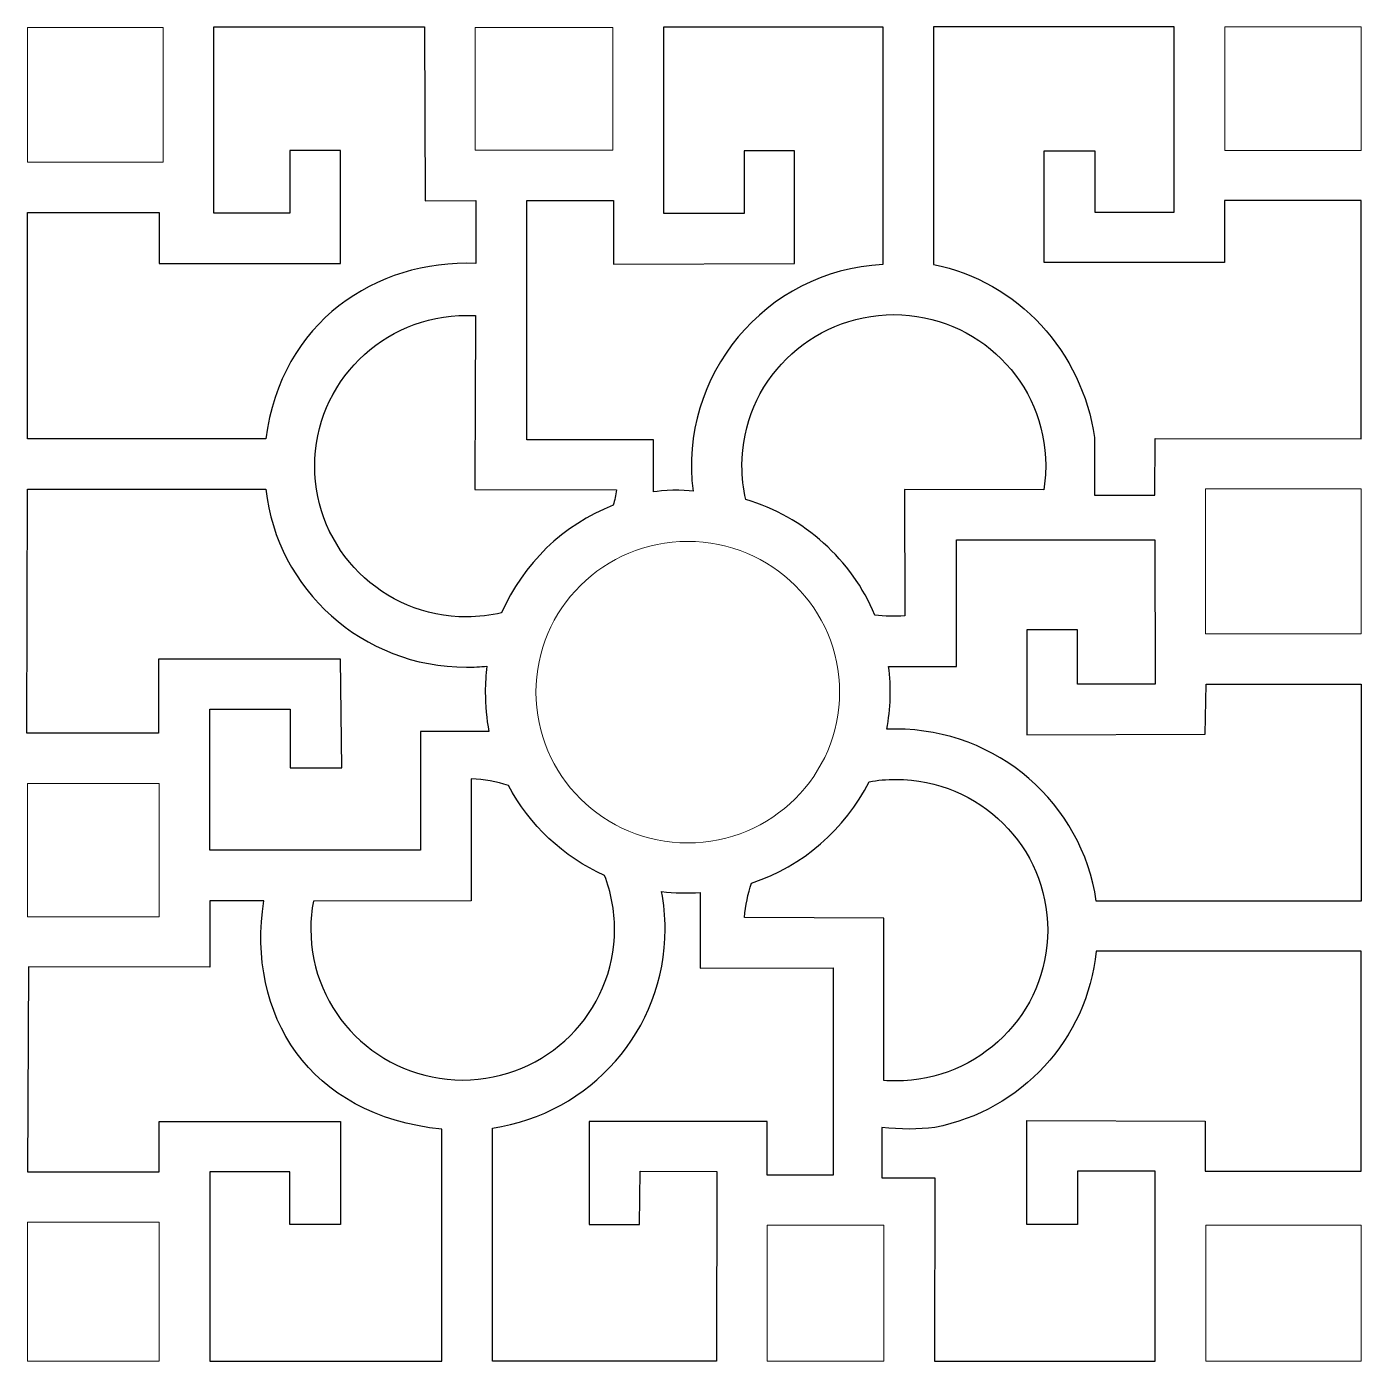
# Model space of a CAD drawing. Header units: centimetres. Extents: x -27.4 to 27.4, y -13.3 to 13.3.
# Drawn here: x -27.38 to -0.78, y -13.3 to 13.3 of the extents above; entities that cross this region are included whole.
import ezdxf

# ---------------------------------------------------------------- set-up
doc = ezdxf.new("R2010")
doc.units = ezdxf.units.CM
doc.header["$MEASUREMENT"] = 0
doc.layers.add('layer 1', color=7, linetype='Continuous')

msp = doc.modelspace()

# ---------------------------------------------------------------- linework, layer by layer
at = {"layer": 'layer 1', "color": 114, "lineweight": 9}
for points in [[(-27.36048, 10.59702), (-24.6532, 10.59702), (-24.6532, 13.28208), (-27.36048, 13.28208), (-27.36048, 10.59702)], [(-18.43415, 10.83679), (-15.69059, 10.83679), (-15.69059, 13.28171), (-18.43415, 13.28171), (-18.43415, 10.83679)], [(-3.49715, 10.83482), (-0.77601, 10.83482), (-0.77601, 13.29956), (-3.49715, 13.29956), (-3.49715, 10.83482)], [(-3.87907, 1.19996), (-0.77583, 1.19996), (-0.77583, 4.08624), (-3.87907, 4.08624), (-3.87907, 1.19996)], [(-27.36048, -4.43872), (-24.73496, -4.43872), (-24.73496, -1.78072), (-27.36048, -1.78072), (-27.36048, -4.43872)], [(-27.35856, -13.29993), (-24.73312, -13.29993), (-24.73312, -10.52465), (-27.35856, -10.52465), (-27.35856, -13.29993)], [(-12.61786, -13.29992), (-10.28962, -13.29992), (-10.28962, -10.58988), (-12.61786, -10.58988), (-12.61786, -13.29992)], [(-3.87764, -13.29964), (-0.77584, -13.29964), (-0.77584, -10.58792), (-3.87764, -10.58792), (-3.87764, -13.29964)]]:
    msp.add_lwpolyline(points, close=True, dxfattribs=at)
msp.add_ellipse((-14.19965, 0.03734), major_axis=(3.02676, 0), ratio=0.99287357, dxfattribs=at)
at = {"layer": 'layer 1', "color": 114}
for points, knots in [([(-9.30368, 8.55813), (-9.30368, 8.55813), (-9.30317, 13.3), (-9.30317, 13.3), (-9.30317, 13.3), (-9.30317, 13.3), (-4.50823, 13.29947), (-4.50823, 13.29947), (-4.50823, 13.29947), (-4.50823, 13.29947), (-4.50802, 9.60543), (-4.50802, 9.60543), (-4.50802, 9.60543), (-4.50802, 9.60543), (-6.0887, 9.60529), (-6.0887, 9.60529), (-6.0887, 9.60529), (-6.0887, 9.60529), (-6.08881, 10.82431), (-6.08881, 10.82431), (-6.08881, 10.82431), (-6.08881, 10.82431), (-7.09765, 10.82404), (-7.09765, 10.82404), (-7.09765, 10.82404), (-7.09765, 10.82404), (-7.09765, 8.60337), (-7.09765, 8.60337), (-7.09765, 8.60337), (-7.09765, 8.60337), (-3.50492, 8.60337), (-3.50492, 8.60337), (-3.50492, 8.60337), (-3.50492, 8.60337), (-3.50492, 9.83328), (-3.50492, 9.83328), (-3.50492, 9.83328), (-3.50492, 9.83328), (-0.77583, 9.83328), (-0.77583, 9.83328), (-0.77583, 9.83328), (-0.77583, 9.83328), (-0.77583, 5.08446), (-0.77583, 5.08446), (-0.77583, 5.08446), (-0.77583, 5.08446), (-4.88457, 5.0912), (-4.88457, 5.0912), (-4.88457, 5.0912), (-4.88457, 5.0912), (-4.88781, 3.96175), (-4.88781, 3.96175), (-4.88781, 3.96175), (-4.88781, 3.96175), (-6.09565, 3.96175), (-6.09565, 3.96175), (-6.09565, 3.96175), (-6.09565, 3.96175), (-6.09565, 5.11354), (-6.09565, 5.11354), (-6.09565, 5.11354), (-6.33405, 6.81159), (-7.62205, 8.23713), (-9.30368, 8.55813)], [0, 0, 0, 0, 0.05882353, 0.05882353, 0.05882353, 0.05882353, 0.11764706, 0.11764706, 0.11764706, 0.11764706, 0.17647059, 0.17647059, 0.17647059, 0.17647059, 0.23529412, 0.23529412, 0.23529412, 0.23529412, 0.29411765, 0.29411765, 0.29411765, 0.29411765, 0.35294118, 0.35294118, 0.35294118, 0.35294118, 0.41176471, 0.41176471, 0.41176471, 0.41176471, 0.47058824, 0.47058824, 0.47058824, 0.47058824, 0.52941176, 0.52941176, 0.52941176, 0.52941176, 0.58823529, 0.58823529, 0.58823529, 0.58823529, 0.64705882, 0.64705882, 0.64705882, 0.64705882, 0.70588235, 0.70588235, 0.70588235, 0.70588235, 0.76470588, 0.76470588, 0.76470588, 0.76470588, 0.82352941, 0.82352941, 0.82352941, 0.82352941, 0.88235294, 0.88235294, 0.88235294, 0.88235294, 1, 1, 1, 1]), ([(-22.61126, 5.08312), (-22.30398, 7.41895), (-20.42445, 8.65867), (-18.42513, 8.58303), (-18.42513, 8.58303), (-18.42513, 8.58303), (-18.42401, 9.83503), (-18.42401, 9.83503), (-18.42401, 9.83503), (-18.42401, 9.83503), (-19.43495, 9.83227), (-19.43495, 9.83227), (-19.43495, 9.83227), (-19.43495, 9.83227), (-19.44765, 13.29913), (-19.44765, 13.29913), (-19.44765, 13.29913), (-19.44765, 13.29913), (-23.64492, 13.29913), (-23.64492, 13.29913), (-23.64492, 13.29913), (-23.64492, 13.29913), (-23.64303, 9.58473), (-23.64303, 9.58473), (-23.64303, 9.58473), (-23.64303, 9.58473), (-22.13116, 9.58466), (-22.13116, 9.58466), (-22.13116, 9.58466), (-22.13116, 9.58466), (-22.13121, 10.82992), (-22.13121, 10.82992), (-22.13121, 10.82992), (-22.13121, 10.82992), (-21.1231, 10.82958), (-21.1231, 10.82958), (-21.1231, 10.82958), (-21.1231, 10.82958), (-21.1231, 8.58298), (-21.1231, 8.58298), (-21.1231, 8.58298), (-21.1231, 8.58298), (-24.7331, 8.58298), (-24.7331, 8.58298), (-24.7331, 8.58298), (-24.7331, 8.58298), (-24.7331, 9.59481), (-24.7331, 9.59481), (-24.7331, 9.59481), (-24.7331, 9.59481), (-27.35856, 9.59481), (-27.35856, 9.59481), (-27.35856, 9.59481), (-27.35856, 9.59481), (-27.35856, 5.08345), (-27.35856, 5.08345), (-27.35856, 5.08345), (-27.35856, 5.08345), (-22.61126, 5.08312), (-22.61126, 5.08312)], [0, 0, 0, 0, 0.0625, 0.0625, 0.0625, 0.0625, 0.125, 0.125, 0.125, 0.125, 0.1875, 0.1875, 0.1875, 0.1875, 0.25, 0.25, 0.25, 0.25, 0.3125, 0.3125, 0.3125, 0.3125, 0.375, 0.375, 0.375, 0.375, 0.4375, 0.4375, 0.4375, 0.4375, 0.5, 0.5, 0.5, 0.5, 0.5625, 0.5625, 0.5625, 0.5625, 0.625, 0.625, 0.625, 0.625, 0.6875, 0.6875, 0.6875, 0.6875, 0.75, 0.75, 0.75, 0.75, 0.8125, 0.8125, 0.8125, 0.8125, 0.875, 0.875, 0.875, 0.875, 1, 1, 1, 1]), ([(-10.31211, 8.55832), (-10.31211, 8.55832), (-10.31253, 13.29913), (-10.31253, 13.29913), (-10.31253, 13.29913), (-10.31253, 13.29913), (-14.68038, 13.29913), (-14.68038, 13.29913), (-14.68038, 13.29913), (-14.68038, 13.29913), (-14.68038, 9.57652), (-14.68038, 9.57652), (-14.68038, 9.57652), (-14.68038, 9.57652), (-13.07334, 9.57651), (-13.07334, 9.57651), (-13.07334, 9.57651), (-13.07334, 9.57651), (-13.07334, 10.82393), (-13.07334, 10.82393), (-13.07334, 10.82393), (-13.07334, 10.82393), (-12.07314, 10.82419), (-12.07314, 10.82419), (-12.07314, 10.82419), (-12.07314, 10.82419), (-12.07219, 8.58298), (-12.07219, 8.58298), (-12.07219, 8.58298), (-12.07219, 8.58298), (-15.68219, 8.56583), (-15.68219, 8.56583), (-15.68219, 8.56583), (-15.68219, 8.56583), (-15.68219, 9.83491), (-15.68219, 9.83491), (-15.68219, 9.83491), (-15.68219, 9.83491), (-17.40947, 9.83491), (-17.40947, 9.83491), (-17.40947, 9.83491), (-17.40947, 9.83491), (-17.40947, 5.06731), (-17.40947, 5.06731), (-17.40947, 5.06731), (-17.40947, 5.06731), (-14.88101, 5.06588), (-14.88101, 5.06588), (-14.88101, 5.06588), (-14.88101, 5.06588), (-14.88119, 4.02623), (-14.88119, 4.02623), (-14.88119, 4.02623), (-14.73506, 4.06467), (-14.26612, 4.07091), (-14.09545, 4.04295), (-14.09545, 4.04295), (-14.38958, 6.32946), (-12.66049, 8.44556), (-10.31211, 8.55832)], [0, 0, 0, 0, 0.0625, 0.0625, 0.0625, 0.0625, 0.125, 0.125, 0.125, 0.125, 0.1875, 0.1875, 0.1875, 0.1875, 0.25, 0.25, 0.25, 0.25, 0.3125, 0.3125, 0.3125, 0.3125, 0.375, 0.375, 0.375, 0.375, 0.4375, 0.4375, 0.4375, 0.4375, 0.5, 0.5, 0.5, 0.5, 0.5625, 0.5625, 0.5625, 0.5625, 0.625, 0.625, 0.625, 0.625, 0.6875, 0.6875, 0.6875, 0.6875, 0.75, 0.75, 0.75, 0.75, 0.8125, 0.8125, 0.8125, 0.8125, 0.875, 0.875, 0.875, 0.875, 1, 1, 1, 1]), ([(-15.68486, 3.76407), (-15.65809, 3.86352), (-15.63634, 3.96504), (-15.61987, 4.06828), (-15.61987, 4.06828), (-15.61987, 4.06828), (-18.44583, 4.07263), (-18.44583, 4.07263), (-18.44583, 4.07263), (-18.44583, 4.07263), (-18.44584, 4.07263), (-18.42829, 7.54155), (-18.42829, 7.54155), (-18.48816, 7.54506), (-18.54852, 7.54684), (-18.60929, 7.54684), (-18.60929, 7.54684), (-20.28062, 7.54684), (-21.63604, 6.20109), (-21.63604, 4.54165), (-21.63604, 4.54165), (-21.63604, 2.88222), (-20.28062, 1.53646), (-18.60929, 1.53646), (-18.60929, 1.53646), (-18.36839, 1.53646), (-18.13402, 1.56442), (-17.90937, 1.61725), (-17.90937, 1.61725), (-17.48646, 2.59459), (-16.68318, 3.37148), (-15.6847, 3.76414), (-15.6847, 3.76414), (-15.6847, 3.76414), (-15.68486, 3.76407), (-15.68486, 3.76407)], [0, 0, 0, 0, 0.1, 0.1, 0.1, 0.1, 0.2, 0.2, 0.2, 0.2, 0.3, 0.3, 0.3, 0.3, 0.4, 0.4, 0.4, 0.4, 0.5, 0.5, 0.5, 0.5, 0.6, 0.6, 0.6, 0.6, 0.7, 0.7, 0.7, 0.7, 0.8, 0.8, 0.8, 0.8, 1, 1, 1, 1]), ([(-9.87655, 1.55784), (-9.87655, 1.55784), (-9.87856, 4.07263), (-9.87856, 4.07263), (-9.87856, 4.07263), (-9.87856, 4.07263), (-7.10487, 4.071), (-7.10487, 4.071), (-7.10487, 4.071), (-7.07911, 4.22874), (-7.06572, 4.39058), (-7.06572, 4.55551), (-7.06572, 4.55551), (-7.06572, 6.21494), (-8.42113, 7.5607), (-10.09249, 7.5607), (-10.09249, 7.5607), (-11.76383, 7.5607), (-13.11924, 6.21494), (-13.11924, 4.55551), (-13.11924, 4.55551), (-13.11924, 4.32211), (-13.09245, 4.09492), (-13.04172, 3.8768), (-13.04172, 3.8768), (-11.87698, 3.53089), (-10.93306, 2.67665), (-10.47134, 1.57358), (-10.47134, 1.57358), (-10.27429, 1.54914), (-10.07463, 1.54399), (-9.87655, 1.55784)], [0, 0, 0, 0, 0.11111111, 0.11111111, 0.11111111, 0.11111111, 0.22222222, 0.22222222, 0.22222222, 0.22222222, 0.33333333, 0.33333333, 0.33333333, 0.33333333, 0.44444444, 0.44444444, 0.44444444, 0.44444444, 0.55555556, 0.55555556, 0.55555556, 0.55555556, 0.66666667, 0.66666667, 0.66666667, 0.66666667, 0.77777778, 0.77777778, 0.77777778, 0.77777778, 1, 1, 1, 1]), ([(-23.72699, -0.30052), (-23.72699, -0.30052), (-23.72645, -3.11276), (-23.72645, -3.11276), (-23.72645, -3.11276), (-23.72645, -3.11276), (-19.5254, -3.11352), (-19.5254, -3.11352), (-19.5254, -3.11352), (-19.5254, -3.11352), (-19.52639, -0.74746), (-19.52639, -0.74746), (-19.52639, -0.74746), (-19.52639, -0.74746), (-18.16433, -0.74692), (-18.16433, -0.74692), (-18.16433, -0.74692), (-18.21093, -0.50334), (-18.23533, -0.21967), (-18.23533, 0.03734), (-18.23533, 0.03734), (-18.23533, 0.21271), (-18.22398, 0.38547), (-18.20196, 0.55488), (-18.20196, 0.55488), (-18.33591, 0.54155), (-18.4718, 0.53473), (-18.60929, 0.53473), (-18.60929, 0.53473), (-20.6849, 0.53473), (-22.38571, 2.08118), (-22.61055, 4.08254), (-22.61055, 4.08254), (-22.61055, 4.08254), (-27.36059, 4.08251), (-27.36059, 4.08251), (-27.36059, 4.08251), (-27.36059, 4.08251), (-27.37583, -0.78071), (-27.37583, -0.78071), (-27.37583, -0.78071), (-27.37583, -0.78071), (-24.75038, -0.78071), (-24.75038, -0.78071), (-24.75038, -0.78071), (-24.75038, -0.78071), (-24.75038, 0.69416), (-24.75038, 0.69416), (-24.75038, 0.69416), (-24.75038, 0.69416), (-21.1231, 0.69416), (-21.1231, 0.69416), (-21.1231, 0.69416), (-21.1231, 0.69416), (-21.09332, -1.47212), (-21.09332, -1.47212), (-21.09332, -1.47212), (-21.09332, -1.47212), (-22.12493, -1.4722), (-22.12493, -1.4722), (-22.12493, -1.4722), (-22.12493, -1.4722), (-22.12492, -0.30052), (-22.12492, -0.30052), (-22.12492, -0.30052), (-22.12492, -0.30052), (-23.72699, -0.30052), (-23.72699, -0.30052)], [0, 0, 0, 0, 0.05555556, 0.05555556, 0.05555556, 0.05555556, 0.11111111, 0.11111111, 0.11111111, 0.11111111, 0.16666667, 0.16666667, 0.16666667, 0.16666667, 0.22222222, 0.22222222, 0.22222222, 0.22222222, 0.27777778, 0.27777778, 0.27777778, 0.27777778, 0.33333333, 0.33333333, 0.33333333, 0.33333333, 0.38888889, 0.38888889, 0.38888889, 0.38888889, 0.44444444, 0.44444444, 0.44444444, 0.44444444, 0.5, 0.5, 0.5, 0.5, 0.55555556, 0.55555556, 0.55555556, 0.55555556, 0.61111111, 0.61111111, 0.61111111, 0.61111111, 0.66666667, 0.66666667, 0.66666667, 0.66666667, 0.72222222, 0.72222222, 0.72222222, 0.72222222, 0.77777778, 0.77777778, 0.77777778, 0.77777778, 0.83333333, 0.83333333, 0.83333333, 0.83333333, 0.88888889, 0.88888889, 0.88888889, 0.88888889, 1, 1, 1, 1]), ([(-10.19669, 0.54989), (-10.14316, 0.1337), (-10.15516, -0.29112), (-10.23287, -0.7036), (-10.23287, -0.7036), (-10.17342, -0.70102), (-10.11367, -0.69972), (-10.05359, -0.69972), (-10.05359, -0.69972), (-8.02204, -0.69972), (-6.34004, -2.186), (-6.05875, -4.12588), (-6.05875, -4.12588), (-6.05875, -4.12588), (-0.77583, -4.12595), (-0.77583, -4.12595), (-0.77583, -4.12595), (-0.77583, -4.12595), (-0.77583, 0.19682), (-0.77583, 0.19682), (-0.77583, 0.19682), (-0.77583, 0.19682), (-3.86765, 0.19682), (-3.86765, 0.19682), (-3.86765, 0.19682), (-3.86765, 0.19682), (-3.88492, -0.79786), (-3.88492, -0.79786), (-3.88492, -0.79786), (-3.88492, -0.79786), (-7.44257, -0.81454), (-7.44257, -0.81454), (-7.44257, -0.81454), (-7.44257, -0.81454), (-7.44324, 1.27718), (-7.44324, 1.27718), (-7.44324, 1.27718), (-7.44324, 1.27718), (-6.43426, 1.27744), (-6.43426, 1.27744), (-6.43426, 1.27744), (-6.43426, 1.27744), (-6.43427, 0.1983), (-6.43427, 0.1983), (-6.43427, 0.1983), (-6.43427, 0.1983), (-4.88674, 0.19849), (-4.88674, 0.19849), (-4.88674, 0.19849), (-4.88674, 0.19849), (-4.88835, 3.07075), (-4.88835, 3.07075), (-4.88835, 3.07075), (-4.88835, 3.07075), (-8.84327, 3.07076), (-8.84327, 3.07076), (-8.84327, 3.07076), (-8.84327, 3.07076), (-8.84381, 0.55046), (-8.84381, 0.55046), (-8.84381, 0.55046), (-8.84381, 0.55046), (-10.19669, 0.54989), (-10.19669, 0.54989)], [0, 0, 0, 0, 0.05882353, 0.05882353, 0.05882353, 0.05882353, 0.11764706, 0.11764706, 0.11764706, 0.11764706, 0.17647059, 0.17647059, 0.17647059, 0.17647059, 0.23529412, 0.23529412, 0.23529412, 0.23529412, 0.29411765, 0.29411765, 0.29411765, 0.29411765, 0.35294118, 0.35294118, 0.35294118, 0.35294118, 0.41176471, 0.41176471, 0.41176471, 0.41176471, 0.47058824, 0.47058824, 0.47058824, 0.47058824, 0.52941176, 0.52941176, 0.52941176, 0.52941176, 0.58823529, 0.58823529, 0.58823529, 0.58823529, 0.64705882, 0.64705882, 0.64705882, 0.64705882, 0.70588235, 0.70588235, 0.70588235, 0.70588235, 0.76470588, 0.76470588, 0.76470588, 0.76470588, 0.82352941, 0.82352941, 0.82352941, 0.82352941, 0.88235294, 0.88235294, 0.88235294, 0.88235294, 1, 1, 1, 1]), ([(-21.66041, -4.12777), (-21.66041, -4.12777), (-18.51492, -4.12488), (-18.51492, -4.12488), (-18.51492, -4.12488), (-18.51492, -4.12488), (-18.51579, -1.68784), (-18.51579, -1.68784), (-18.51579, -1.68784), (-18.25918, -1.70199), (-18.0111, -1.74789), (-17.77546, -1.82164), (-17.77546, -1.82164), (-17.35741, -2.61257), (-16.68099, -3.24782), (-15.85762, -3.61676), (-15.85762, -3.61676), (-15.72958, -3.94963), (-15.65946, -4.31088), (-15.65946, -4.68835), (-15.65946, -4.68835), (-15.65946, -6.34778), (-17.01488, -7.69354), (-18.68624, -7.69354), (-18.68624, -7.69354), (-20.35757, -7.69354), (-21.71299, -6.34778), (-21.71299, -4.68835), (-21.71299, -4.68835), (-21.71299, -4.49679), (-21.69494, -4.30939), (-21.66041, -4.12777)], [0, 0, 0, 0, 0.11111111, 0.11111111, 0.11111111, 0.11111111, 0.22222222, 0.22222222, 0.22222222, 0.22222222, 0.33333333, 0.33333333, 0.33333333, 0.33333333, 0.44444444, 0.44444444, 0.44444444, 0.44444444, 0.55555556, 0.55555556, 0.55555556, 0.55555556, 0.66666667, 0.66666667, 0.66666667, 0.66666667, 0.77777778, 0.77777778, 0.77777778, 0.77777778, 1, 1, 1, 1]), ([(-13.06968, -4.45252), (-13.06968, -4.45252), (-10.2931, -4.46788), (-10.2931, -4.46788), (-10.2931, -4.46788), (-10.2931, -4.46788), (-10.2926, -7.70258), (-10.2926, -7.70258), (-10.2926, -7.70258), (-10.21373, -7.70871), (-10.13402, -7.71183), (-10.05359, -7.71183), (-10.05359, -7.71183), (-8.38224, -7.71183), (-7.02682, -6.36607), (-7.02682, -4.70664), (-7.02682, -4.70664), (-7.02682, -3.0472), (-8.38224, -1.70145), (-10.05359, -1.70145), (-10.05359, -1.70145), (-10.23515, -1.70145), (-10.41298, -1.71733), (-10.58575, -1.74776), (-10.58575, -1.74776), (-11.06161, -2.69541), (-11.90445, -3.42966), (-12.92938, -3.76697), (-12.92938, -3.76697), (-13.00179, -3.98548), (-13.04965, -4.21509), (-13.06968, -4.45252)], [0, 0, 0, 0, 0.11111111, 0.11111111, 0.11111111, 0.11111111, 0.22222222, 0.22222222, 0.22222222, 0.22222222, 0.33333333, 0.33333333, 0.33333333, 0.33333333, 0.44444444, 0.44444444, 0.44444444, 0.44444444, 0.55555556, 0.55555556, 0.55555556, 0.55555556, 0.66666667, 0.66666667, 0.66666667, 0.66666667, 0.77777778, 0.77777778, 0.77777778, 0.77777778, 1, 1, 1, 1]), ([(-13.95295, -5.46217), (-13.95295, -5.46217), (-13.95129, -3.9571), (-13.95129, -3.9571), (-13.95129, -3.9571), (-14.21194, -3.96839), (-14.46089, -3.96977), (-14.72154, -3.93634), (-14.72154, -3.93634), (-14.67494, -4.17994), (-14.65054, -4.43133), (-14.65054, -4.68835), (-14.65054, -4.68835), (-14.65054, -6.70051), (-16.14489, -8.36671), (-18.09177, -8.65206), (-18.09177, -8.65206), (-18.09177, -8.65206), (-18.09424, -13.29988), (-18.09424, -13.29988), (-18.09424, -13.29988), (-18.09424, -13.29988), (-13.62674, -13.3), (-13.62674, -13.3), (-13.62674, -13.3), (-13.62674, -13.3), (-13.6181, -9.51844), (-13.6181, -9.51844), (-13.6181, -9.51844), (-13.6181, -9.51844), (-15.14674, -9.50986), (-15.14674, -9.50986), (-15.14674, -9.50986), (-15.14674, -9.50986), (-15.16401, -10.57314), (-15.16401, -10.57314), (-15.16401, -10.57314), (-15.16401, -10.57314), (-16.16583, -10.57314), (-16.16583, -10.57314), (-16.16583, -10.57314), (-16.16583, -10.57314), (-16.16583, -8.52064), (-16.16583, -8.52064), (-16.16583, -8.52064), (-16.16583, -8.52064), (-12.61736, -8.52064), (-12.61736, -8.52064), (-12.61736, -8.52064), (-12.61736, -8.52064), (-12.61812, -9.58811), (-12.61812, -9.58811), (-12.61812, -9.58811), (-12.61812, -9.58811), (-11.30009, -9.58812), (-11.30009, -9.58812), (-11.30009, -9.58812), (-11.30009, -9.58812), (-11.29983, -5.46029), (-11.29983, -5.46029), (-11.29983, -5.46029), (-11.29983, -5.46029), (-13.95295, -5.46217), (-13.95295, -5.46217)], [0, 0, 0, 0, 0.05882353, 0.05882353, 0.05882353, 0.05882353, 0.11764706, 0.11764706, 0.11764706, 0.11764706, 0.17647059, 0.17647059, 0.17647059, 0.17647059, 0.23529412, 0.23529412, 0.23529412, 0.23529412, 0.29411765, 0.29411765, 0.29411765, 0.29411765, 0.35294118, 0.35294118, 0.35294118, 0.35294118, 0.41176471, 0.41176471, 0.41176471, 0.41176471, 0.47058824, 0.47058824, 0.47058824, 0.47058824, 0.52941176, 0.52941176, 0.52941176, 0.52941176, 0.58823529, 0.58823529, 0.58823529, 0.58823529, 0.64705882, 0.64705882, 0.64705882, 0.64705882, 0.70588235, 0.70588235, 0.70588235, 0.70588235, 0.76470588, 0.76470588, 0.76470588, 0.76470588, 0.82352941, 0.82352941, 0.82352941, 0.82352941, 0.88235294, 0.88235294, 0.88235294, 0.88235294, 1, 1, 1, 1]), ([(-19.10252, -8.67419), (-19.10252, -8.67419), (-19.10313, -13.29973), (-19.10313, -13.29973), (-19.10313, -13.29973), (-19.10313, -13.29973), (-23.72591, -13.29933), (-23.72591, -13.29933), (-23.72591, -13.29933), (-23.72591, -13.29933), (-23.72586, -9.5217), (-23.72586, -9.5217), (-23.72586, -9.5217), (-23.72586, -9.5217), (-22.13141, -9.52223), (-22.13141, -9.52223), (-22.13141, -9.52223), (-22.13141, -9.52223), (-22.13115, -10.57304), (-22.13115, -10.57304), (-22.13115, -10.57304), (-22.13115, -10.57304), (-21.12311, -10.57316), (-21.12311, -10.57316), (-21.12311, -10.57316), (-21.12311, -10.57316), (-21.12311, -8.52091), (-21.12311, -8.52091), (-21.12311, -8.52091), (-21.12311, -8.52091), (-24.73473, -8.52064), (-24.73473, -8.52064), (-24.73473, -8.52064), (-24.73473, -8.52064), (-24.73418, -9.52325), (-24.73418, -9.52325), (-24.73418, -9.52325), (-24.73418, -9.52325), (-27.36018, -9.52339), (-27.36018, -9.52339), (-27.36018, -9.52339), (-27.36018, -9.52339), (-27.33874, -5.44063), (-27.33874, -5.44063), (-27.33874, -5.44063), (-27.33874, -5.44063), (-23.72662, -5.44466), (-23.72662, -5.44466), (-23.72662, -5.44466), (-23.72662, -5.44466), (-23.7277, -4.12204), (-23.7277, -4.12204), (-23.7277, -4.12204), (-23.7277, -4.12204), (-22.65075, -4.12204), (-22.65075, -4.12204), (-22.65075, -4.12204), (-22.99692, -6.38833), (-21.75934, -8.40376), (-19.10252, -8.67419)], [0, 0, 0, 0, 0.0625, 0.0625, 0.0625, 0.0625, 0.125, 0.125, 0.125, 0.125, 0.1875, 0.1875, 0.1875, 0.1875, 0.25, 0.25, 0.25, 0.25, 0.3125, 0.3125, 0.3125, 0.3125, 0.375, 0.375, 0.375, 0.375, 0.4375, 0.4375, 0.4375, 0.4375, 0.5, 0.5, 0.5, 0.5, 0.5625, 0.5625, 0.5625, 0.5625, 0.625, 0.625, 0.625, 0.625, 0.6875, 0.6875, 0.6875, 0.6875, 0.75, 0.75, 0.75, 0.75, 0.8125, 0.8125, 0.8125, 0.8125, 0.875, 0.875, 0.875, 0.875, 1, 1, 1, 1]), ([(-6.05858, -5.12759), (-6.05858, -5.12759), (-0.77589, -5.12749), (-0.77589, -5.12749), (-0.77589, -5.12749), (-0.77589, -5.12749), (-0.77583, -9.50986), (-0.77583, -9.50986), (-0.77583, -9.50986), (-0.77583, -9.50986), (-3.88492, -9.50986), (-3.88492, -9.50986), (-3.88492, -9.50986), (-3.88492, -9.50986), (-3.88492, -8.51519), (-3.88492, -8.51519), (-3.88492, -8.51519), (-3.88492, -8.51519), (-7.4431, -8.49804), (-7.4431, -8.49804), (-7.4431, -8.49804), (-7.4431, -8.49804), (-7.4431, -10.57314), (-7.4431, -10.57314), (-7.4431, -10.57314), (-7.4431, -10.57314), (-6.43413, -10.57314), (-6.43413, -10.57314), (-6.43413, -10.57314), (-6.43413, -10.57314), (-6.43426, -9.50986), (-6.43426, -9.50986), (-6.43426, -9.50986), (-6.43426, -9.50986), (-4.88674, -9.50986), (-4.88674, -9.50986), (-4.88674, -9.50986), (-4.88674, -9.50986), (-4.88674, -13.29973), (-4.88674, -13.29973), (-4.88674, -13.29973), (-4.88674, -13.29973), (-9.28399, -13.29973), (-9.28399, -13.29973), (-9.28399, -13.29973), (-9.28399, -13.29973), (-9.27562, -9.64046), (-9.27562, -9.64046), (-9.27562, -9.64046), (-9.27562, -9.64046), (-10.33014, -9.64046), (-10.33014, -9.64046), (-10.33014, -9.64046), (-10.33014, -9.64046), (-10.33014, -8.63873), (-10.33014, -8.63873), (-10.33014, -8.63873), (-9.96717, -8.68168), (-9.60419, -8.67962), (-9.27361, -8.63873), (-9.27361, -8.63873), (-7.55123, -8.3037), (-6.24042, -6.88805), (-6.05858, -5.12759)], [0, 0, 0, 0, 0.05882353, 0.05882353, 0.05882353, 0.05882353, 0.11764706, 0.11764706, 0.11764706, 0.11764706, 0.17647059, 0.17647059, 0.17647059, 0.17647059, 0.23529412, 0.23529412, 0.23529412, 0.23529412, 0.29411765, 0.29411765, 0.29411765, 0.29411765, 0.35294118, 0.35294118, 0.35294118, 0.35294118, 0.41176471, 0.41176471, 0.41176471, 0.41176471, 0.47058824, 0.47058824, 0.47058824, 0.47058824, 0.52941176, 0.52941176, 0.52941176, 0.52941176, 0.58823529, 0.58823529, 0.58823529, 0.58823529, 0.64705882, 0.64705882, 0.64705882, 0.64705882, 0.70588235, 0.70588235, 0.70588235, 0.70588235, 0.76470588, 0.76470588, 0.76470588, 0.76470588, 0.82352941, 0.82352941, 0.82352941, 0.82352941, 0.88235294, 0.88235294, 0.88235294, 0.88235294, 1, 1, 1, 1])]:
    msp.add_open_spline(points, degree=3, knots=knots, dxfattribs=at)
at = {"layer": 'layer 1', "color": 250, "lineweight": 9}
for points, knots in [([(-9.30368, 8.55813), (-9.30368, 8.55813), (-9.30317, 13.3), (-9.30317, 13.3), (-9.30317, 13.3), (-9.30317, 13.3), (-4.50823, 13.29947), (-4.50823, 13.29947), (-4.50823, 13.29947), (-4.50823, 13.29947), (-4.50802, 9.60543), (-4.50802, 9.60543), (-4.50802, 9.60543), (-4.50802, 9.60543), (-6.0887, 9.60529), (-6.0887, 9.60529), (-6.0887, 9.60529), (-6.0887, 9.60529), (-6.08881, 10.82431), (-6.08881, 10.82431), (-6.08881, 10.82431), (-6.08881, 10.82431), (-7.09765, 10.82404), (-7.09765, 10.82404), (-7.09765, 10.82404), (-7.09765, 10.82404), (-7.09765, 8.60337), (-7.09765, 8.60337), (-7.09765, 8.60337), (-7.09765, 8.60337), (-3.50492, 8.60337), (-3.50492, 8.60337), (-3.50492, 8.60337), (-3.50492, 8.60337), (-3.50492, 9.83328), (-3.50492, 9.83328), (-3.50492, 9.83328), (-3.50492, 9.83328), (-0.77583, 9.83328), (-0.77583, 9.83328), (-0.77583, 9.83328), (-0.77583, 9.83328), (-0.77583, 5.08446), (-0.77583, 5.08446), (-0.77583, 5.08446), (-0.77583, 5.08446), (-4.88457, 5.0912), (-4.88457, 5.0912), (-4.88457, 5.0912), (-4.88457, 5.0912), (-4.88781, 3.96175), (-4.88781, 3.96175), (-4.88781, 3.96175), (-4.88781, 3.96175), (-6.09565, 3.96175), (-6.09565, 3.96175), (-6.09565, 3.96175), (-6.09565, 3.96175), (-6.09565, 5.11354), (-6.09565, 5.11354), (-6.09565, 5.11354), (-6.33405, 6.81159), (-7.62205, 8.23713), (-9.30368, 8.55813)], [0, 0, 0, 0, 0.05882353, 0.05882353, 0.05882353, 0.05882353, 0.11764706, 0.11764706, 0.11764706, 0.11764706, 0.17647059, 0.17647059, 0.17647059, 0.17647059, 0.23529412, 0.23529412, 0.23529412, 0.23529412, 0.29411765, 0.29411765, 0.29411765, 0.29411765, 0.35294118, 0.35294118, 0.35294118, 0.35294118, 0.41176471, 0.41176471, 0.41176471, 0.41176471, 0.47058824, 0.47058824, 0.47058824, 0.47058824, 0.52941176, 0.52941176, 0.52941176, 0.52941176, 0.58823529, 0.58823529, 0.58823529, 0.58823529, 0.64705882, 0.64705882, 0.64705882, 0.64705882, 0.70588235, 0.70588235, 0.70588235, 0.70588235, 0.76470588, 0.76470588, 0.76470588, 0.76470588, 0.82352941, 0.82352941, 0.82352941, 0.82352941, 0.88235294, 0.88235294, 0.88235294, 0.88235294, 1, 1, 1, 1]), ([(-22.61126, 5.08312), (-22.30398, 7.41895), (-20.42445, 8.65867), (-18.42513, 8.58303), (-18.42513, 8.58303), (-18.42513, 8.58303), (-18.42401, 9.83503), (-18.42401, 9.83503), (-18.42401, 9.83503), (-18.42401, 9.83503), (-19.43495, 9.83227), (-19.43495, 9.83227), (-19.43495, 9.83227), (-19.43495, 9.83227), (-19.44765, 13.29913), (-19.44765, 13.29913), (-19.44765, 13.29913), (-19.44765, 13.29913), (-23.64492, 13.29913), (-23.64492, 13.29913), (-23.64492, 13.29913), (-23.64492, 13.29913), (-23.64303, 9.58473), (-23.64303, 9.58473), (-23.64303, 9.58473), (-23.64303, 9.58473), (-22.13116, 9.58466), (-22.13116, 9.58466), (-22.13116, 9.58466), (-22.13116, 9.58466), (-22.13121, 10.82992), (-22.13121, 10.82992), (-22.13121, 10.82992), (-22.13121, 10.82992), (-21.1231, 10.82958), (-21.1231, 10.82958), (-21.1231, 10.82958), (-21.1231, 10.82958), (-21.1231, 8.58298), (-21.1231, 8.58298), (-21.1231, 8.58298), (-21.1231, 8.58298), (-24.7331, 8.58298), (-24.7331, 8.58298), (-24.7331, 8.58298), (-24.7331, 8.58298), (-24.7331, 9.59481), (-24.7331, 9.59481), (-24.7331, 9.59481), (-24.7331, 9.59481), (-27.35856, 9.59481), (-27.35856, 9.59481), (-27.35856, 9.59481), (-27.35856, 9.59481), (-27.35856, 5.08345), (-27.35856, 5.08345), (-27.35856, 5.08345), (-27.35856, 5.08345), (-22.61126, 5.08312), (-22.61126, 5.08312)], [0, 0, 0, 0, 0.0625, 0.0625, 0.0625, 0.0625, 0.125, 0.125, 0.125, 0.125, 0.1875, 0.1875, 0.1875, 0.1875, 0.25, 0.25, 0.25, 0.25, 0.3125, 0.3125, 0.3125, 0.3125, 0.375, 0.375, 0.375, 0.375, 0.4375, 0.4375, 0.4375, 0.4375, 0.5, 0.5, 0.5, 0.5, 0.5625, 0.5625, 0.5625, 0.5625, 0.625, 0.625, 0.625, 0.625, 0.6875, 0.6875, 0.6875, 0.6875, 0.75, 0.75, 0.75, 0.75, 0.8125, 0.8125, 0.8125, 0.8125, 0.875, 0.875, 0.875, 0.875, 1, 1, 1, 1]), ([(-10.31211, 8.55832), (-10.31211, 8.55832), (-10.31253, 13.29913), (-10.31253, 13.29913), (-10.31253, 13.29913), (-10.31253, 13.29913), (-14.68038, 13.29913), (-14.68038, 13.29913), (-14.68038, 13.29913), (-14.68038, 13.29913), (-14.68038, 9.57652), (-14.68038, 9.57652), (-14.68038, 9.57652), (-14.68038, 9.57652), (-13.07334, 9.57651), (-13.07334, 9.57651), (-13.07334, 9.57651), (-13.07334, 9.57651), (-13.07334, 10.82393), (-13.07334, 10.82393), (-13.07334, 10.82393), (-13.07334, 10.82393), (-12.07314, 10.82419), (-12.07314, 10.82419), (-12.07314, 10.82419), (-12.07314, 10.82419), (-12.07219, 8.58298), (-12.07219, 8.58298), (-12.07219, 8.58298), (-12.07219, 8.58298), (-15.68219, 8.56583), (-15.68219, 8.56583), (-15.68219, 8.56583), (-15.68219, 8.56583), (-15.68219, 9.83491), (-15.68219, 9.83491), (-15.68219, 9.83491), (-15.68219, 9.83491), (-17.40947, 9.83491), (-17.40947, 9.83491), (-17.40947, 9.83491), (-17.40947, 9.83491), (-17.40947, 5.06731), (-17.40947, 5.06731), (-17.40947, 5.06731), (-17.40947, 5.06731), (-14.88101, 5.06588), (-14.88101, 5.06588), (-14.88101, 5.06588), (-14.88101, 5.06588), (-14.88119, 4.02623), (-14.88119, 4.02623), (-14.88119, 4.02623), (-14.73506, 4.06467), (-14.26612, 4.07091), (-14.09545, 4.04295), (-14.09545, 4.04295), (-14.38958, 6.32946), (-12.66049, 8.44556), (-10.31211, 8.55832)], [0, 0, 0, 0, 0.0625, 0.0625, 0.0625, 0.0625, 0.125, 0.125, 0.125, 0.125, 0.1875, 0.1875, 0.1875, 0.1875, 0.25, 0.25, 0.25, 0.25, 0.3125, 0.3125, 0.3125, 0.3125, 0.375, 0.375, 0.375, 0.375, 0.4375, 0.4375, 0.4375, 0.4375, 0.5, 0.5, 0.5, 0.5, 0.5625, 0.5625, 0.5625, 0.5625, 0.625, 0.625, 0.625, 0.625, 0.6875, 0.6875, 0.6875, 0.6875, 0.75, 0.75, 0.75, 0.75, 0.8125, 0.8125, 0.8125, 0.8125, 0.875, 0.875, 0.875, 0.875, 1, 1, 1, 1]), ([(-15.68486, 3.76407), (-15.65809, 3.86352), (-15.63634, 3.96504), (-15.61987, 4.06828), (-15.61987, 4.06828), (-15.61987, 4.06828), (-18.44583, 4.07263), (-18.44583, 4.07263), (-18.44583, 4.07263), (-18.44583, 4.07263), (-18.44584, 4.07263), (-18.42829, 7.54155), (-18.42829, 7.54155), (-18.48816, 7.54506), (-18.54852, 7.54684), (-18.60929, 7.54684), (-18.60929, 7.54684), (-20.28062, 7.54684), (-21.63604, 6.20109), (-21.63604, 4.54165), (-21.63604, 4.54165), (-21.63604, 2.88222), (-20.28062, 1.53646), (-18.60929, 1.53646), (-18.60929, 1.53646), (-18.36839, 1.53646), (-18.13402, 1.56442), (-17.90937, 1.61725), (-17.90937, 1.61725), (-17.48646, 2.59459), (-16.68318, 3.37148), (-15.6847, 3.76414)], [0, 0, 0, 0, 0.11111111, 0.11111111, 0.11111111, 0.11111111, 0.22222222, 0.22222222, 0.22222222, 0.22222222, 0.33333333, 0.33333333, 0.33333333, 0.33333333, 0.44444444, 0.44444444, 0.44444444, 0.44444444, 0.55555556, 0.55555556, 0.55555556, 0.55555556, 0.66666667, 0.66666667, 0.66666667, 0.66666667, 0.77777778, 0.77777778, 0.77777778, 0.77777778, 1, 1, 1, 1]), ([(-9.87655, 1.55784), (-9.87655, 1.55784), (-9.87856, 4.07263), (-9.87856, 4.07263), (-9.87856, 4.07263), (-9.87856, 4.07263), (-7.10487, 4.071), (-7.10487, 4.071), (-7.10487, 4.071), (-7.07911, 4.22874), (-7.06572, 4.39058), (-7.06572, 4.55551), (-7.06572, 4.55551), (-7.06572, 6.21494), (-8.42113, 7.5607), (-10.09249, 7.5607), (-10.09249, 7.5607), (-11.76383, 7.5607), (-13.11924, 6.21494), (-13.11924, 4.55551), (-13.11924, 4.55551), (-13.11924, 4.32211), (-13.09245, 4.09492), (-13.04172, 3.8768), (-13.04172, 3.8768), (-11.87698, 3.53089), (-10.93306, 2.67665), (-10.47134, 1.57358), (-10.47134, 1.57358), (-10.27429, 1.54914), (-10.07463, 1.54399), (-9.87655, 1.55784)], [0, 0, 0, 0, 0.11111111, 0.11111111, 0.11111111, 0.11111111, 0.22222222, 0.22222222, 0.22222222, 0.22222222, 0.33333333, 0.33333333, 0.33333333, 0.33333333, 0.44444444, 0.44444444, 0.44444444, 0.44444444, 0.55555556, 0.55555556, 0.55555556, 0.55555556, 0.66666667, 0.66666667, 0.66666667, 0.66666667, 0.77777778, 0.77777778, 0.77777778, 0.77777778, 1, 1, 1, 1]), ([(-23.72699, -0.30052), (-23.72699, -0.30052), (-23.72645, -3.11276), (-23.72645, -3.11276), (-23.72645, -3.11276), (-23.72645, -3.11276), (-19.5254, -3.11352), (-19.5254, -3.11352), (-19.5254, -3.11352), (-19.5254, -3.11352), (-19.52639, -0.74746), (-19.52639, -0.74746), (-19.52639, -0.74746), (-19.52639, -0.74746), (-18.16433, -0.74692), (-18.16433, -0.74692), (-18.16433, -0.74692), (-18.21093, -0.50334), (-18.23533, -0.21967), (-18.23533, 0.03734), (-18.23533, 0.03734), (-18.23533, 0.21271), (-18.22398, 0.38547), (-18.20196, 0.55488), (-18.20196, 0.55488), (-18.33591, 0.54155), (-18.4718, 0.53473), (-18.60929, 0.53473), (-18.60929, 0.53473), (-20.6849, 0.53473), (-22.38571, 2.08118), (-22.61055, 4.08254), (-22.61055, 4.08254), (-22.61055, 4.08254), (-27.36059, 4.08251), (-27.36059, 4.08251), (-27.36059, 4.08251), (-27.36059, 4.08251), (-27.37583, -0.78071), (-27.37583, -0.78071), (-27.37583, -0.78071), (-27.37583, -0.78071), (-24.75038, -0.78071), (-24.75038, -0.78071), (-24.75038, -0.78071), (-24.75038, -0.78071), (-24.75038, 0.69416), (-24.75038, 0.69416), (-24.75038, 0.69416), (-24.75038, 0.69416), (-21.1231, 0.69416), (-21.1231, 0.69416), (-21.1231, 0.69416), (-21.1231, 0.69416), (-21.09332, -1.47212), (-21.09332, -1.47212), (-21.09332, -1.47212), (-21.09332, -1.47212), (-22.12493, -1.4722), (-22.12493, -1.4722), (-22.12493, -1.4722), (-22.12493, -1.4722), (-22.12492, -0.30052), (-22.12492, -0.30052), (-22.12492, -0.30052), (-22.12492, -0.30052), (-23.72699, -0.30052), (-23.72699, -0.30052)], [0, 0, 0, 0, 0.05555556, 0.05555556, 0.05555556, 0.05555556, 0.11111111, 0.11111111, 0.11111111, 0.11111111, 0.16666667, 0.16666667, 0.16666667, 0.16666667, 0.22222222, 0.22222222, 0.22222222, 0.22222222, 0.27777778, 0.27777778, 0.27777778, 0.27777778, 0.33333333, 0.33333333, 0.33333333, 0.33333333, 0.38888889, 0.38888889, 0.38888889, 0.38888889, 0.44444444, 0.44444444, 0.44444444, 0.44444444, 0.5, 0.5, 0.5, 0.5, 0.55555556, 0.55555556, 0.55555556, 0.55555556, 0.61111111, 0.61111111, 0.61111111, 0.61111111, 0.66666667, 0.66666667, 0.66666667, 0.66666667, 0.72222222, 0.72222222, 0.72222222, 0.72222222, 0.77777778, 0.77777778, 0.77777778, 0.77777778, 0.83333333, 0.83333333, 0.83333333, 0.83333333, 0.88888889, 0.88888889, 0.88888889, 0.88888889, 1, 1, 1, 1]), ([(-10.19669, 0.54989), (-10.14316, 0.1337), (-10.15516, -0.29112), (-10.23287, -0.7036), (-10.23287, -0.7036), (-10.17342, -0.70102), (-10.11367, -0.69972), (-10.05359, -0.69972), (-10.05359, -0.69972), (-8.02204, -0.69972), (-6.34004, -2.186), (-6.05875, -4.12588), (-6.05875, -4.12588), (-6.05875, -4.12588), (-0.77583, -4.12595), (-0.77583, -4.12595), (-0.77583, -4.12595), (-0.77583, -4.12595), (-0.77583, 0.19682), (-0.77583, 0.19682), (-0.77583, 0.19682), (-0.77583, 0.19682), (-3.86765, 0.19682), (-3.86765, 0.19682), (-3.86765, 0.19682), (-3.86765, 0.19682), (-3.88492, -0.79786), (-3.88492, -0.79786), (-3.88492, -0.79786), (-3.88492, -0.79786), (-7.44257, -0.81454), (-7.44257, -0.81454), (-7.44257, -0.81454), (-7.44257, -0.81454), (-7.44324, 1.27718), (-7.44324, 1.27718), (-7.44324, 1.27718), (-7.44324, 1.27718), (-6.43426, 1.27744), (-6.43426, 1.27744), (-6.43426, 1.27744), (-6.43426, 1.27744), (-6.43427, 0.1983), (-6.43427, 0.1983), (-6.43427, 0.1983), (-6.43427, 0.1983), (-4.88674, 0.19849), (-4.88674, 0.19849), (-4.88674, 0.19849), (-4.88674, 0.19849), (-4.88835, 3.07075), (-4.88835, 3.07075), (-4.88835, 3.07075), (-4.88835, 3.07075), (-8.84327, 3.07076), (-8.84327, 3.07076), (-8.84327, 3.07076), (-8.84327, 3.07076), (-8.84381, 0.55046), (-8.84381, 0.55046), (-8.84381, 0.55046), (-8.84381, 0.55046), (-10.19669, 0.54989), (-10.19669, 0.54989)], [0, 0, 0, 0, 0.05882353, 0.05882353, 0.05882353, 0.05882353, 0.11764706, 0.11764706, 0.11764706, 0.11764706, 0.17647059, 0.17647059, 0.17647059, 0.17647059, 0.23529412, 0.23529412, 0.23529412, 0.23529412, 0.29411765, 0.29411765, 0.29411765, 0.29411765, 0.35294118, 0.35294118, 0.35294118, 0.35294118, 0.41176471, 0.41176471, 0.41176471, 0.41176471, 0.47058824, 0.47058824, 0.47058824, 0.47058824, 0.52941176, 0.52941176, 0.52941176, 0.52941176, 0.58823529, 0.58823529, 0.58823529, 0.58823529, 0.64705882, 0.64705882, 0.64705882, 0.64705882, 0.70588235, 0.70588235, 0.70588235, 0.70588235, 0.76470588, 0.76470588, 0.76470588, 0.76470588, 0.82352941, 0.82352941, 0.82352941, 0.82352941, 0.88235294, 0.88235294, 0.88235294, 0.88235294, 1, 1, 1, 1]), ([(-21.66041, -4.12777), (-21.66041, -4.12777), (-18.51492, -4.12488), (-18.51492, -4.12488), (-18.51492, -4.12488), (-18.51492, -4.12488), (-18.51579, -1.68784), (-18.51579, -1.68784), (-18.51579, -1.68784), (-18.25918, -1.70199), (-18.0111, -1.74789), (-17.77546, -1.82164), (-17.77546, -1.82164), (-17.35741, -2.61257), (-16.68099, -3.24782), (-15.85762, -3.61676), (-15.85762, -3.61676), (-15.72958, -3.94963), (-15.65946, -4.31088), (-15.65946, -4.68835), (-15.65946, -4.68835), (-15.65946, -6.34778), (-17.01488, -7.69354), (-18.68624, -7.69354), (-18.68624, -7.69354), (-20.35757, -7.69354), (-21.71299, -6.34778), (-21.71299, -4.68835), (-21.71299, -4.68835), (-21.71299, -4.49679), (-21.69494, -4.30939), (-21.66041, -4.12777)], [0, 0, 0, 0, 0.11111111, 0.11111111, 0.11111111, 0.11111111, 0.22222222, 0.22222222, 0.22222222, 0.22222222, 0.33333333, 0.33333333, 0.33333333, 0.33333333, 0.44444444, 0.44444444, 0.44444444, 0.44444444, 0.55555556, 0.55555556, 0.55555556, 0.55555556, 0.66666667, 0.66666667, 0.66666667, 0.66666667, 0.77777778, 0.77777778, 0.77777778, 0.77777778, 1, 1, 1, 1]), ([(-13.06968, -4.45252), (-13.06968, -4.45252), (-10.2931, -4.46788), (-10.2931, -4.46788), (-10.2931, -4.46788), (-10.2931, -4.46788), (-10.2926, -7.70258), (-10.2926, -7.70258), (-10.2926, -7.70258), (-10.21373, -7.70871), (-10.13402, -7.71183), (-10.05359, -7.71183), (-10.05359, -7.71183), (-8.38224, -7.71183), (-7.02682, -6.36607), (-7.02682, -4.70664), (-7.02682, -4.70664), (-7.02682, -3.0472), (-8.38224, -1.70145), (-10.05359, -1.70145), (-10.05359, -1.70145), (-10.23515, -1.70145), (-10.41298, -1.71733), (-10.58575, -1.74776), (-10.58575, -1.74776), (-11.06161, -2.69541), (-11.90445, -3.42966), (-12.92938, -3.76697), (-12.92938, -3.76697), (-13.00179, -3.98548), (-13.04965, -4.21509), (-13.06968, -4.45252)], [0, 0, 0, 0, 0.11111111, 0.11111111, 0.11111111, 0.11111111, 0.22222222, 0.22222222, 0.22222222, 0.22222222, 0.33333333, 0.33333333, 0.33333333, 0.33333333, 0.44444444, 0.44444444, 0.44444444, 0.44444444, 0.55555556, 0.55555556, 0.55555556, 0.55555556, 0.66666667, 0.66666667, 0.66666667, 0.66666667, 0.77777778, 0.77777778, 0.77777778, 0.77777778, 1, 1, 1, 1]), ([(-13.95295, -5.46217), (-13.95295, -5.46217), (-13.95129, -3.9571), (-13.95129, -3.9571), (-13.95129, -3.9571), (-14.21194, -3.96839), (-14.46089, -3.96977), (-14.72154, -3.93634), (-14.72154, -3.93634), (-14.67494, -4.17994), (-14.65054, -4.43133), (-14.65054, -4.68835), (-14.65054, -4.68835), (-14.65054, -6.70051), (-16.14489, -8.36671), (-18.09177, -8.65206), (-18.09177, -8.65206), (-18.09177, -8.65206), (-18.09424, -13.29988), (-18.09424, -13.29988), (-18.09424, -13.29988), (-18.09424, -13.29988), (-13.62674, -13.3), (-13.62674, -13.3), (-13.62674, -13.3), (-13.62674, -13.3), (-13.6181, -9.51844), (-13.6181, -9.51844), (-13.6181, -9.51844), (-13.6181, -9.51844), (-15.14674, -9.50986), (-15.14674, -9.50986), (-15.14674, -9.50986), (-15.14674, -9.50986), (-15.16401, -10.57314), (-15.16401, -10.57314), (-15.16401, -10.57314), (-15.16401, -10.57314), (-16.16583, -10.57314), (-16.16583, -10.57314), (-16.16583, -10.57314), (-16.16583, -10.57314), (-16.16583, -8.52064), (-16.16583, -8.52064), (-16.16583, -8.52064), (-16.16583, -8.52064), (-12.61736, -8.52064), (-12.61736, -8.52064), (-12.61736, -8.52064), (-12.61736, -8.52064), (-12.61812, -9.58811), (-12.61812, -9.58811), (-12.61812, -9.58811), (-12.61812, -9.58811), (-11.30009, -9.58812), (-11.30009, -9.58812), (-11.30009, -9.58812), (-11.30009, -9.58812), (-11.29983, -5.46029), (-11.29983, -5.46029), (-11.29983, -5.46029), (-11.29983, -5.46029), (-13.95295, -5.46217), (-13.95295, -5.46217)], [0, 0, 0, 0, 0.05882353, 0.05882353, 0.05882353, 0.05882353, 0.11764706, 0.11764706, 0.11764706, 0.11764706, 0.17647059, 0.17647059, 0.17647059, 0.17647059, 0.23529412, 0.23529412, 0.23529412, 0.23529412, 0.29411765, 0.29411765, 0.29411765, 0.29411765, 0.35294118, 0.35294118, 0.35294118, 0.35294118, 0.41176471, 0.41176471, 0.41176471, 0.41176471, 0.47058824, 0.47058824, 0.47058824, 0.47058824, 0.52941176, 0.52941176, 0.52941176, 0.52941176, 0.58823529, 0.58823529, 0.58823529, 0.58823529, 0.64705882, 0.64705882, 0.64705882, 0.64705882, 0.70588235, 0.70588235, 0.70588235, 0.70588235, 0.76470588, 0.76470588, 0.76470588, 0.76470588, 0.82352941, 0.82352941, 0.82352941, 0.82352941, 0.88235294, 0.88235294, 0.88235294, 0.88235294, 1, 1, 1, 1]), ([(-19.10252, -8.67419), (-19.10252, -8.67419), (-19.10313, -13.29973), (-19.10313, -13.29973), (-19.10313, -13.29973), (-19.10313, -13.29973), (-23.72591, -13.29933), (-23.72591, -13.29933), (-23.72591, -13.29933), (-23.72591, -13.29933), (-23.72586, -9.5217), (-23.72586, -9.5217), (-23.72586, -9.5217), (-23.72586, -9.5217), (-22.13141, -9.52223), (-22.13141, -9.52223), (-22.13141, -9.52223), (-22.13141, -9.52223), (-22.13115, -10.57304), (-22.13115, -10.57304), (-22.13115, -10.57304), (-22.13115, -10.57304), (-21.12311, -10.57316), (-21.12311, -10.57316), (-21.12311, -10.57316), (-21.12311, -10.57316), (-21.12311, -8.52091), (-21.12311, -8.52091), (-21.12311, -8.52091), (-21.12311, -8.52091), (-24.73473, -8.52064), (-24.73473, -8.52064), (-24.73473, -8.52064), (-24.73473, -8.52064), (-24.73418, -9.52325), (-24.73418, -9.52325), (-24.73418, -9.52325), (-24.73418, -9.52325), (-27.36018, -9.52339), (-27.36018, -9.52339), (-27.36018, -9.52339), (-27.36018, -9.52339), (-27.33874, -5.44063), (-27.33874, -5.44063), (-27.33874, -5.44063), (-27.33874, -5.44063), (-23.72662, -5.44466), (-23.72662, -5.44466), (-23.72662, -5.44466), (-23.72662, -5.44466), (-23.7277, -4.12204), (-23.7277, -4.12204), (-23.7277, -4.12204), (-23.7277, -4.12204), (-22.65075, -4.12204), (-22.65075, -4.12204), (-22.65075, -4.12204), (-22.99692, -6.38833), (-21.75934, -8.40376), (-19.10252, -8.67419)], [0, 0, 0, 0, 0.0625, 0.0625, 0.0625, 0.0625, 0.125, 0.125, 0.125, 0.125, 0.1875, 0.1875, 0.1875, 0.1875, 0.25, 0.25, 0.25, 0.25, 0.3125, 0.3125, 0.3125, 0.3125, 0.375, 0.375, 0.375, 0.375, 0.4375, 0.4375, 0.4375, 0.4375, 0.5, 0.5, 0.5, 0.5, 0.5625, 0.5625, 0.5625, 0.5625, 0.625, 0.625, 0.625, 0.625, 0.6875, 0.6875, 0.6875, 0.6875, 0.75, 0.75, 0.75, 0.75, 0.8125, 0.8125, 0.8125, 0.8125, 0.875, 0.875, 0.875, 0.875, 1, 1, 1, 1]), ([(-6.05858, -5.12759), (-6.05858, -5.12759), (-0.77589, -5.12749), (-0.77589, -5.12749), (-0.77589, -5.12749), (-0.77589, -5.12749), (-0.77583, -9.50986), (-0.77583, -9.50986), (-0.77583, -9.50986), (-0.77583, -9.50986), (-3.88492, -9.50986), (-3.88492, -9.50986), (-3.88492, -9.50986), (-3.88492, -9.50986), (-3.88492, -8.51519), (-3.88492, -8.51519), (-3.88492, -8.51519), (-3.88492, -8.51519), (-7.4431, -8.49804), (-7.4431, -8.49804), (-7.4431, -8.49804), (-7.4431, -8.49804), (-7.4431, -10.57314), (-7.4431, -10.57314), (-7.4431, -10.57314), (-7.4431, -10.57314), (-6.43413, -10.57314), (-6.43413, -10.57314), (-6.43413, -10.57314), (-6.43413, -10.57314), (-6.43426, -9.50986), (-6.43426, -9.50986), (-6.43426, -9.50986), (-6.43426, -9.50986), (-4.88674, -9.50986), (-4.88674, -9.50986), (-4.88674, -9.50986), (-4.88674, -9.50986), (-4.88674, -13.29973), (-4.88674, -13.29973), (-4.88674, -13.29973), (-4.88674, -13.29973), (-9.28399, -13.29973), (-9.28399, -13.29973), (-9.28399, -13.29973), (-9.28399, -13.29973), (-9.27562, -9.64046), (-9.27562, -9.64046), (-9.27562, -9.64046), (-9.27562, -9.64046), (-10.33014, -9.64046), (-10.33014, -9.64046), (-10.33014, -9.64046), (-10.33014, -9.64046), (-10.33014, -8.63873), (-10.33014, -8.63873), (-10.33014, -8.63873), (-9.96717, -8.68168), (-9.60419, -8.67962), (-9.27361, -8.63873), (-9.27361, -8.63873), (-7.55123, -8.3037), (-6.24042, -6.88805), (-6.05858, -5.12759)], [0, 0, 0, 0, 0.05882353, 0.05882353, 0.05882353, 0.05882353, 0.11764706, 0.11764706, 0.11764706, 0.11764706, 0.17647059, 0.17647059, 0.17647059, 0.17647059, 0.23529412, 0.23529412, 0.23529412, 0.23529412, 0.29411765, 0.29411765, 0.29411765, 0.29411765, 0.35294118, 0.35294118, 0.35294118, 0.35294118, 0.41176471, 0.41176471, 0.41176471, 0.41176471, 0.47058824, 0.47058824, 0.47058824, 0.47058824, 0.52941176, 0.52941176, 0.52941176, 0.52941176, 0.58823529, 0.58823529, 0.58823529, 0.58823529, 0.64705882, 0.64705882, 0.64705882, 0.64705882, 0.70588235, 0.70588235, 0.70588235, 0.70588235, 0.76470588, 0.76470588, 0.76470588, 0.76470588, 0.82352941, 0.82352941, 0.82352941, 0.82352941, 0.88235294, 0.88235294, 0.88235294, 0.88235294, 1, 1, 1, 1])]:
    msp.add_open_spline(points, degree=3, knots=knots, dxfattribs=at)

doc.saveas('drawing.dxf')
